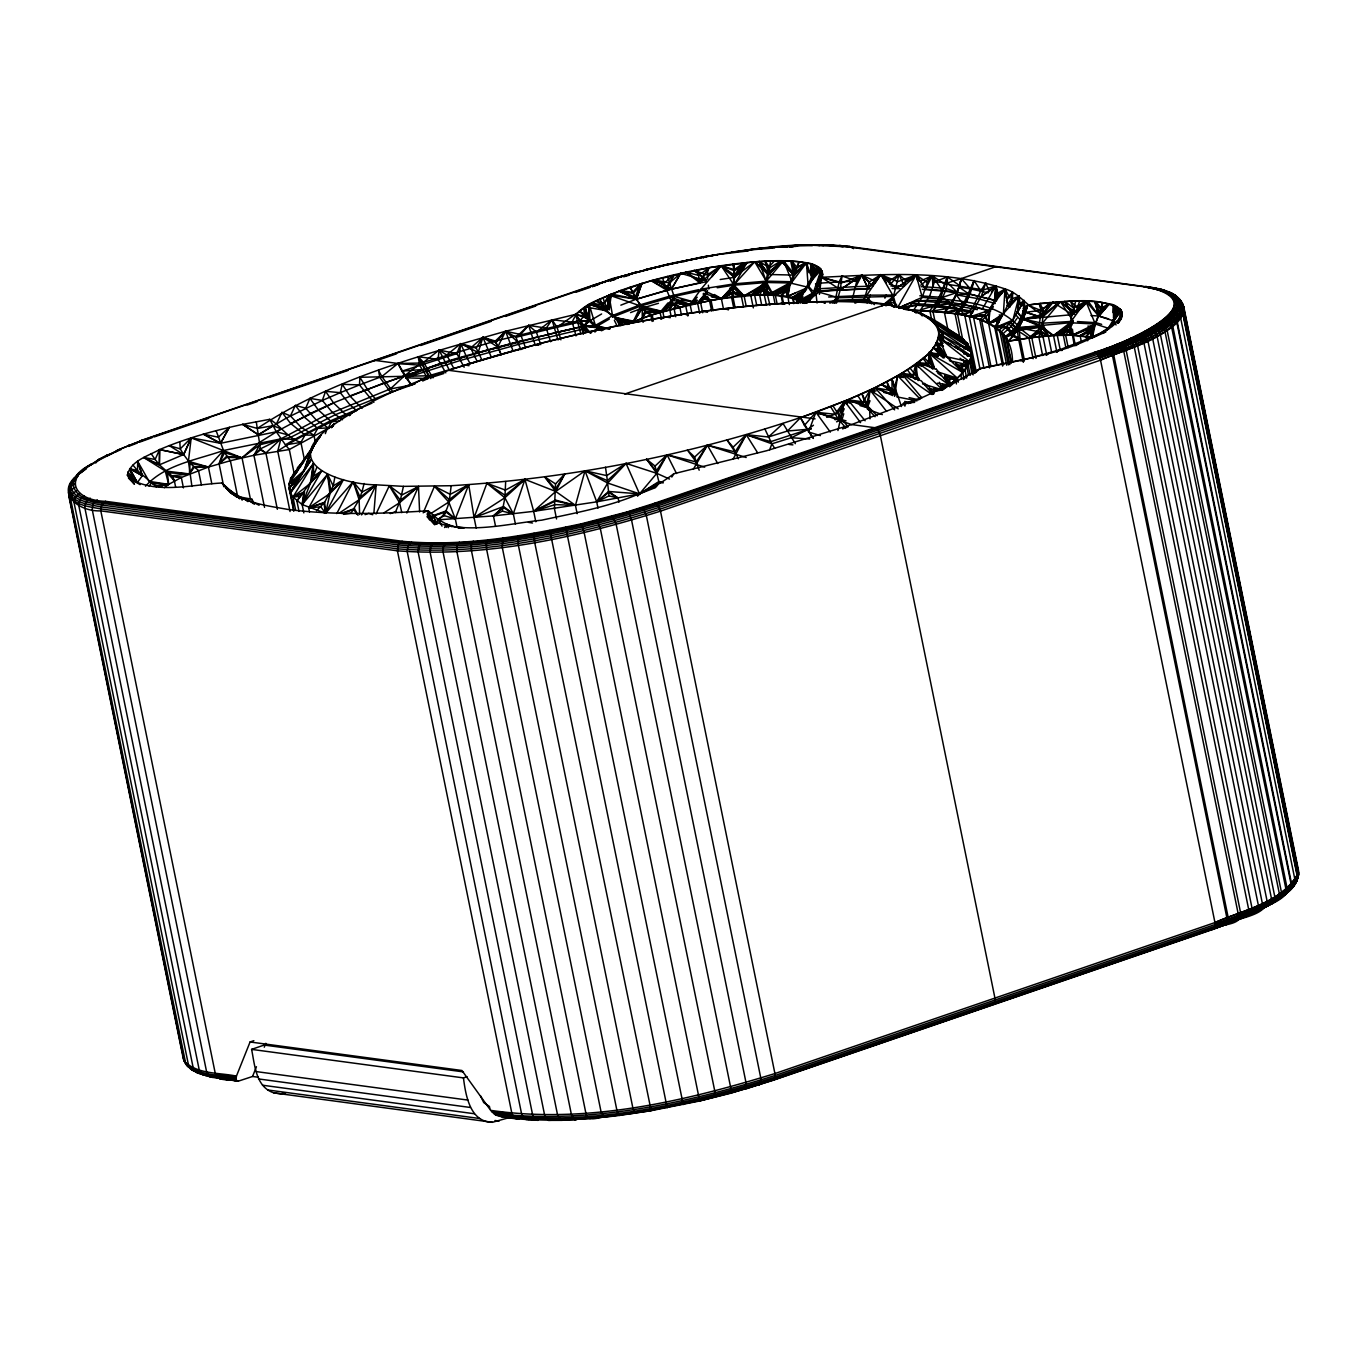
<?xml version="1.0" encoding="UTF-8"?>
<svg xmlns="http://www.w3.org/2000/svg" width="1367" height="1367" viewBox="0 0 1367 1367"><rect width="100%" height="100%" fill="white"/><g stroke="black" fill="none" stroke-linecap="round" stroke-linejoin="round"><path stroke-width="1.5" d="M1012.503 361.982C1012.417 307.267 940.154 314.222 903.331 309.113C938.24 313.214 985.897 308.72 1008.265 341.152L1031.76 337.564L1038.151 332.608L1040.355 316.939L1040.595 303.457C1063.133 301.321 1086.201 299.168 1108.586 303.713C1117.3 304.38 1126.767 312.599 1119.573 321.245M735.087 307.524L732.968 297.117L734.335 263.899C757.933 261.251 781.992 258.91 805.607 262.652C815.005 263.165 828.419 270.615 819.944 281.448M822.524 274.084L815.689 291.171L807.658 300.535L808.375 302.175L815.689 291.171L822.524 274.084L820.371 268.53L812.459 264.344L812.408 279.551L812.459 264.344L799.165 261.695L783.616 260.738L754.704 261.798L709.439 267.607L651.222 280.696L611.374 294.025L589.228 304.448L557.035 327.243L516.008 337.273L505.568 331.241C420.421 355.676 331.822 378.83 257.355 428.435L242.694 424.385C214.397 430.537 186.254 438.158 159.597 449.589C148.217 456.014 130.6 460.696 127.404 475.084L134.171 483.935M997.09 365.109L988.597 323.432L988.649 310.565L1005.018 288.898C1020.534 293.495 1028.36 308.617 1043.192 314.359L1041.808 327.003L1038.8 336.743L1042.611 355.505M502.868 537.949L502.27 547.364L617.166 1111.61L619.695 1115.404L651.17 1110.67L699.152 1101.084L699.169 1098.504L584.17 532.6L581.471 523.783C522.775 536.24 462.371 547.039 402.206 541.264L105.601 501.313C75.886 500.749 61.857 479.646 92.973 463.584C61.105 477.527 70.828 501.433 104.029 502.133L400.634 542.067C487.113 548.611 573.798 529.371 655.904 503.586L1095.941 352.601C1115.626 347.714 1225.601 302.996 1151.475 287.976C1219.569 306.157 1114.686 346.671 1094.796 352.208L654.759 503.193L627.026 511.959L581.471 523.783M810.99 274.511L811.075 263.916L813.843 271.144L810.973 278.748L798.96 300.552L800.584 302.534C813.023 298.126 819.106 286.352 822.473 274.477L819.311 282.371M942.683 388.006L942.7 384.281M733.669 307.712L731.55 297.288C734.455 286.609 735.566 274.835 732.712 264.104M333.531 425.479L289.308 449.521L253.92 455.279L230.357 460.713L208.416 467.053L181.315 477.459L172.618 476.468L159.375 464.848L159.597 449.589L183.639 454.527L190.081 463.242L198.454 470.453L201.427 485.046M250.503 499.536L242.027 457.86L191.209 437.85L183.639 454.527L159.375 464.848L159.597 449.589L183.708 454.613L191.209 437.85L220.583 443.284L276.288 431.767L310.001 413.62L333.48 402.838L383.461 383.187L440.277 363.742L517.666 341.818L583.931 326.098L595.363 325.414L609.443 328.917M720.187 279.517L734.472 277.347L747.048 262.481L734.489 270.803L721.178 265.711C686.49 271.11 652.093 279.073 619.063 291.051C602.676 298.98 579.42 303.337 572.243 322.134L575.985 335.889M505.67 481.543L504.884 497.759L502.304 511.155L493.436 515.906L437.286 519.887C449.692 513.052 449.418 497.861 451.213 485.712C575.319 478.245 698.52 453.246 815.894 412.253C853.504 397.848 892.275 383.204 923.836 357.505C935.78 349.217 946.699 328.986 930.807 318.801L936.651 325.056L934.584 322.185L967.699 343.886L971.066 351.678L975.354 372.849L979.814 368.748C1026.446 357.624 1086.543 352.139 1121.589 316.478L1120.137 319.827M446.274 527.423L446.36 524.057L438.602 519.733L428.144 510.762C381.598 513.838 334.642 515.325 288.249 509.498C265.215 505.26 237.499 502.697 221.915 482.995C191.688 484.533 155.701 494.854 128.464 477.869L140.135 484.67M612.245 516.111L616.227 524.62L730.952 1088.901L730.713 1092.865L699.152 1101.084L730.268 1093.344L773.244 1080.272L1213.264 929.287L1214.785 927.629L1214.955 922.571L1100.538 360.17L1098.231 354.771L1094.796 352.208C1119.009 346.364 1226.609 299.886 1143.974 286.745L847.369 246.812L808.563 245.103L831.085 244.983L843.559 246.504L837.8 246.145M1011.477 362.135L1006.385 337.136L1014.468 329.994L1023.097 319.092L1043.192 314.359L1043.38 308.874L1039.005 303.628L1027.659 305.063L1023.131 308.31M1012.212 302.124L1012.725 292.435L1007.257 297.613M1120.684 319.16L1122.153 312.992L1121.094 310.206L1116.412 314.547L1114.652 305.627L1113.832 320.886L1121.094 310.206C1097.479 294.554 1065.679 302.773 1039.005 303.628L1043.192 314.359L1060.467 301.697L1075.709 312.377L1088.183 301.236L1098.863 316.016L1108.671 318.921M1113.028 312.633L1113.456 305.166L1115.54 312.53L1113.524 317.947L1113.456 305.166M1114.652 305.627L1113.78 320.972L1111.234 325.585M373.875 402.394L359.453 384.947L359.914 377.292L428.691 375.771L513.155 351.131L505.568 331.241L575.712 314.342L584.239 316.29L595.602 327.106L601.104 330.541M601.839 330.746L588.306 318.836L575.712 314.342L579.745 320.476L583.299 334.266L583.999 326.183L588.306 318.836L589.228 304.448L607.819 307.848L609.238 309.66L611.374 294.025L636.321 299.168L671.453 289.138L705.902 281.807M1004.694 293.136L1005.018 288.898C946.067 269.402 882.45 274.442 821.413 277.296L815.689 291.171L808.375 302.175M373.857 513.548L376.181 484.824C346.056 484.721 279.842 466.557 326.73 429.699C389.817 383.29 467.958 363.827 542.203 342.878C633.587 320.237 727.073 304.004 821.362 301.611C849.232 301.372 877.409 301.953 904.715 308.105C928.33 313.983 949.364 328.507 967.699 343.886L958.489 339.05M659.663 267.317L659.936 266.018L674.204 262.737L717.778 254.621L703.031 256.876L703.544 258.004M934.003 393.764L934.362 389.851L942.051 390.296L934.174 388.501M707.764 267.898L707.645 279.193M372.883 361.076L374.797 360.375L397.951 363.485L421.207 363.024L495.35 341.066L579.745 320.476L584.239 316.29L585.161 306.892L603.052 310.087M914.01 309.54L922.229 297.305L927.304 282.559L916.129 274.989L897.777 281.636L880.844 274.664L873.769 280.56L861.842 275.143L856.767 281.072L842.004 276.014L840.312 289.582L836.433 303.184M293.751 509.549L290.368 492.872L313.299 463.772L311.556 481.03L296.895 500.988L299.031 511.412M947.16 376.438L950.031 377.839L949.313 384.964L943.503 389.236M1009.871 300.894L1003.395 313.607L998.081 320.254L988.597 323.432L990.289 308.122L994.51 300.227L995.996 285.737L983.727 289.907L944.136 283.806L932.277 275.775L920.487 280.987L916.129 274.989L905.672 280.508L904.817 284.233M819.431 294.366L821.413 277.296L839.133 281.91L856.767 281.072L852.034 300.518L834.998 301.321L839.133 281.91L842.004 276.014M191.927 486.447L188.424 461.26L191.209 437.85L180.256 448.872L169.2 445.608L183.708 454.613L180.256 448.872L179.778 441.678M445.813 372.849L438.038 359.35L439.132 350.106L456.886 353.626L464.131 367.279M770.578 260.875L768.613 274.494L763.794 289.377L754.635 295.135L721.383 298.69L690.096 304.533L650.88 315.196L627.163 324.321C614.774 317.007 603.701 308.224 589.228 304.448L589.946 320.527L583.931 326.098L555.737 332.574L552.063 319.724L572.243 322.134M458.987 358.051L460.73 343.63L476.194 348.021L482.004 360.119M706.773 289.479L674.102 296.417L640.713 306.037L612.775 317.024L607.033 310.787L608.947 295.016L636.373 299.253L666.788 290.214L699.887 282.781L721.178 265.711L734.335 263.899M904.407 405.025L904.851 401.351L908.354 403.641M606.965 310.719L608.947 295.016L640.713 306.037L662.79 311.505C706.449 301.987 755.097 285.737 798.96 300.552L814.031 292.453L815.826 289.326M1011.255 363.246L1005.753 336.162C1017.509 328.2 1024.772 314.906 1024.054 300.518L1019.116 304.345M295.511 509.583L292.965 497.092L303.782 492.786L302.158 504.577L303.85 512.898M1040.595 303.457L1027.659 305.063C1024.43 318.494 1018.159 331.361 1008.265 341.152C1035.896 336.948 1064.62 331.771 1092.336 337.82C1092.233 325.09 1101.204 315.059 1102.708 302.568L1095.309 324.03L1086.082 336.402L1086.936 340.571M894.599 396.379L897.641 375.703C999.602 318.374 886.705 297.22 831.085 301.526C706.842 303.85 583.555 328.148 465.156 365.023L469.052 365.69M761.744 305.337L759.625 294.913L765.042 284.985L769.177 266.668L774.645 260.772M316.512 510.728L324.68 502.219L333.206 485.968L327.533 474.298L302.158 504.577L292.965 497.092L313.299 463.772L310.309 483.405L302.158 504.577L325.568 513.274L353.199 481.731L361.913 492.069L359.111 499.741L351.063 513.223L343.442 514.334M837.937 430.554L844.584 401.18L862.56 402.94L875.068 416.747M1120.684 317.212L1121.675 311.215M905.672 280.508L898.973 274.63L893.437 296.4L889.353 304.363L885.799 305.781M1018.432 300.039L1019.081 296.314L1010.538 299.288M818.97 282.029L821.208 269.487L810.973 278.748L818.918 267.351L813.843 271.144L815.518 265.488M1010.486 304.875L1012.725 292.435L1006.385 300.518M873.086 284.285L873.769 280.56M334.864 477.134L333.206 485.968L343.425 479.612L325.568 513.274L320.801 506.781L308.703 507.823L309.54 511.993M621.216 325.483L621.934 321.655L634.322 321.245L642.217 308.088L658.467 303.303M900.75 377.326L901.485 373.413L915.531 374.968L919.342 379.001L901.485 373.413L921.905 397.951M451.213 485.712L403.419 486.362L400.36 500.254L395.302 512.591M75.663 478.74L76.039 476.861L77.885 476.468M863.448 302.107L869.395 281.892L880.844 274.664L890.088 280.372L898.973 274.63L904.39 286.096M1249.455 914.762C1262.903 906.048 1287.082 901.827 1291.183 884.569L1176.765 322.185L1173.569 317.229L1167.982 315.726M792.638 280.081L799.165 261.695C793.424 274.972 785.136 289.787 789.374 304.602M1176.799 299.031L1175.073 295.597L1169.007 292.162L1143.974 286.745C1158.584 287.685 1182.096 291.752 1184.095 309.916L1298.513 872.317C1298.547 884.688 1286.979 893.471 1277.803 899.913C1283.545 894.121 1295.472 889.883 1295.062 880.263L1180.627 317.879L1177.397 312.975L1171.69 311.591M258.414 1077.264L252.553 1076.478L238.388 1081.126L211.219 1077.179L198.061 1073.18L191.705 1069.831L186.954 1065.662L183.332 1058.912L68.914 496.511L70.059 490.821L74.963 487.541M820.251 280.713L822.182 271.162L815.689 291.171L817.073 302.996M1297.83 872.659L1298.086 868.746L1296.224 865.465M69.495 489.096L70.64 483.474L76.005 477.015M1003.532 364.801L995.894 327.294L997.141 321.228M1297.061 880.433L1297.317 876.572L1182.899 314.171L1179.636 309.318L1173.86 308.036M1174.031 307.66L1179.806 308.925L1183.087 313.778L1297.505 876.162C1297.744 885.44 1288.398 891.318 1282.143 896.786L1274.027 901.69L1278.418 899.093L1279.341 893.693L1164.923 331.31L1161.865 326.252L1156.602 324.492M70.64 483.474L68.487 492.94L182.477 1053.239M889.319 284.097L890.088 280.372M534.001 533.25L534.702 542.477L651.17 1110.67L634.801 1112.943L632.767 1107.492L518.349 545.108L518.298 535.779M789.613 287.36L787.682 296.263L773.244 294.862L754.635 295.135L756.754 305.559M812.75 291.017L807.641 285.293L821.208 269.487L816.834 288.881L807.316 302.996M1105.92 331.891L1092.336 337.82L1095.309 324.03L1085.825 301.15L1073.676 308.088L1070.156 322.732L1074.359 345.595M325.568 513.274L329.96 493.538L327.533 474.298L308.703 507.823L323.945 503.176L325.568 513.274L324.68 502.219L308.703 507.823L329.96 493.538L343.425 479.612L331.122 491.112L327.533 474.298M904.886 406.17L905.808 402.035L914.181 401.676M948.237 331.104L944.409 312.36L953.705 300.21L959.583 285.549L947.365 276.971L940.906 297.271L932.875 311.01L934.994 321.416M941.675 386.024L949.313 384.964C959.326 376.574 972.04 366.151 971.066 351.678L966.947 348.414M931.2 367.808L928.569 365.177L915.685 364.015L912.78 376.779L915.292 379.496M931.969 321.142L929.85 310.719L937.284 300.996L942.102 290.368L932.277 275.775L925.459 289.138L916.129 274.989L893.437 296.4L838.381 297.733L815.689 291.171L868.079 288.574L880.844 274.664L896.205 288.215L916.129 274.989L925.459 289.138L942.102 290.368L947.365 276.971L934.498 281.773L929.611 296.349L920.504 309.95L921.341 314.12M1118.291 322.373L1121.094 310.206L1113.78 320.972L1098.829 316.102L1085.825 301.15L1072.429 314.632L1023.046 319.195L1017.185 324.85L1018.825 327.636L1031.76 337.564L1035.998 358.393M290.043 511.514L277.74 451.076C302.073 434.586 329.601 422.454 356.65 410.664L349.781 404.683L340.28 392.671L342.246 384.298L359.453 384.947L379.77 377.292L390.706 392.414L415.26 383.785M959.583 285.549L961.326 278.56L995.672 266.77L1000.559 267.419M277.74 451.076L280.901 438.875L324.047 416.012L390.33 388.929L411.382 385.084L428.691 375.771L430.793 378.608M310.138 452.767L316.238 440.55L310.48 452.836M364.135 483.474L361.913 492.069L376.181 484.824L403.419 486.362M607.819 307.848L611.374 294.025L604.522 303.235L595.722 300.996L607.819 307.848L604.522 303.235L603.12 297.51M873.855 391.816L874.931 387.681L897.641 375.703L901.417 375.976M1298.513 872.317C1283.493 902.716 1243.543 909.704 1214.955 922.571L774.918 1073.556C683.671 1101.563 586.443 1124.306 490.65 1110.346L461.943 1070.498L250.076 1041.979L236.423 1076.119L235.995 1079.657L237.431 1081.024C230.801 1078.187 217.49 1082.852 215.234 1073.266L100.816 510.882L101.602 505.004L105.601 501.313M1296.36 881.783L1298.257 876.213M687.789 315.965L685.653 305.542L676.648 302.517L662.79 311.505L652.162 314.786L645.959 312.36L636.321 299.168L640.405 283.875L632.631 292.333L620.396 290.573L636.321 299.168L644.78 311.146L650.88 315.196L652.144 321.45M1022.601 305.849L1024.054 300.518L1012.913 320.049L1001.618 331.532L1008.402 364.869M1120.632 318.545L1122.153 312.992L1119.522 320.715M293.768 511.309L289.103 488.395L289.172 483.628L290.607 478.621L311.044 450.58L305.114 468.368L290.368 492.872L292.965 497.092L300.415 496.272L303.782 492.786M989.4 291.581L985.675 282.969L981.318 296.4L969.425 317.007L980.019 369.107M1008.265 341.152C1018.5 331.498 1023.695 318.238 1027.659 305.063L1040.595 310.377L1053.017 302.244L1072.411 314.735L1085.825 301.15L1070.156 322.732L1053.513 335.53L1031.76 337.564L1038.407 331.6L1042.936 336.333L1046.746 355.095M798.96 300.552L800.789 294.247L802.241 292.726L798.96 300.552L804.326 290.658M947.365 276.971C948.185 289.599 941.248 301.885 932.875 311.01L948.237 308.327L957.293 292.384L961.326 278.56L970.399 288.898L988.273 292.846M822.182 271.162L817.569 286.848L813.109 294.332L799.798 301.372L793.082 297.596L787.682 296.263L785.359 290.898L806.445 262.806L812.408 279.551M836.536 421.822L841.987 419.772L843.764 413.774M846.754 403.778L847.95 399.796L874.931 387.681L889.268 390.279L892.805 394.465L897.641 375.703L903.314 377.241M1075.778 301.082L1073.676 308.088L1064.79 301.458L1072.411 314.735L1064.79 301.458M1117.283 306.909L1115.54 312.53L1120.017 308.925L1107.133 330.113M819.141 282.371L822.404 271.862L819.79 281.756M817.107 266.257L813.724 276.271M1024.379 360.017L1020.141 339.17L1013.716 335.086L1006.471 327.55L995.894 327.294L998.081 320.254L988.597 323.432L984.291 315.862L969.425 317.007L975.679 306.909L988.649 310.565L979.763 320.015L989.52 367.945M501.005 354.361L495.35 341.066L482.91 337.341L478.16 352.498L460.73 343.63L446.701 355.01L439.132 350.106L423.497 362.289L432.997 377.89M805.846 303.32L811.468 298.143L821.208 269.487M1168.016 293.512L1171.861 293.563C1216.681 324.423 1117.352 351.729 1100.538 360.17L660.5 511.155C575.883 537.727 486.549 557.565 397.421 550.816L100.816 510.882C75.903 511.754 52.903 489.745 81.593 472.333M490.65 1110.346L495.059 1114.515C589.587 1126.698 685.175 1105.049 775.106 1077.179L1215.143 926.194C1243.457 913.481 1282.656 906.458 1298.172 876.948L1298.377 869.788L1183.668 306.345L1178.969 299.253M1163.539 291.376C1171.536 290.881 1179.448 297.357 1182.728 304.345L1298.428 873.069C1282.468 902.681 1243.577 909.875 1214.955 922.571M1297.283 868.711L1297.146 866.729L1298.565 875.034L1296.189 882.176L1293.37 884.261M1011.084 297.579L1012.725 292.435M1116.412 314.547L1118.582 307.729M1006.385 337.136L1017.185 330.301L1023.097 319.092L1027.659 305.063L1021.867 317.11L1023.046 319.195L1041.808 327.003L1048.301 335.889L1051.701 352.549M290.453 489.882L289.172 483.628L311.044 450.58L305.114 468.368L311.215 459.654L307.472 463.447L310.446 455.245M223.761 486.703L219.096 463.789L223.522 450.478L216.106 430.673M1120.974 317.383L1122.187 313.726M1119.539 320.681L1122.153 312.992M316.734 467.599L311.556 481.03L321.484 471.119L302.158 504.577L304.585 491.847L292.965 497.092L310.309 483.405L321.484 471.119L313.846 475.972L313.299 463.772M434.809 524.825L427.393 516.914L428.144 510.762L424.266 512.147M325.346 433.629L326.73 429.699M620.84 305.166L636.321 299.168L641.926 283.413L633.194 293.427L619.063 291.051L636.373 299.253L641.926 283.413M304.294 459.073L300.911 442.412C287.907 438.482 280.901 425.82 269.76 419.31L242.694 424.385L258.363 434.723L286.181 418.199L322.339 400.446L325.568 391.321L340.28 392.671L359.453 384.947M311.044 450.58L303.833 470.675L289.103 488.395L290.368 492.872L311.215 459.654L303.833 470.675L289.172 483.628L293.7 483.064L297.135 479.732L289.172 483.628L297.955 478.843L290.368 492.872M643.105 322.356L642.268 318.186L644.78 311.146L660.073 312.308L672.256 303.081L690.096 304.533L697.067 300.706M960.181 338.999L955.089 314L963.257 304.38L974.107 280.56L980.771 290.949L973.321 306.379L964.88 315.931L976.328 372.2M310.514 452.46L312.975 445.676M972.774 312.633L960.54 309.984L944.409 312.36C953.602 303.286 958.677 291.017 961.326 278.56L947.656 282.884L934.498 281.773L932.277 275.775L920.743 285.207M870.078 288.727L820.046 291.137L816.834 288.881L819.311 283.191L839.133 281.91M476.194 528.038L474.076 517.615L486.891 483.32L505.465 490.104L524.945 479.39L555.737 491.454L575.456 505.346L577.147 513.684M1118.548 322.971L1121.743 316.067M848.446 402.291L844.584 401.18L838.022 418.678L845.643 427.751M877.221 415.807L867.908 406.358L870.01 400.753M873.53 391.423L874.931 387.681L892.805 394.465L886.858 381.666L889.268 390.279M769.655 449.743L771.911 443.814L764.956 429.17M867.071 302.927L870.318 295.169L895.761 295.067M476.963 361.042L470.692 347.936L460.73 343.63L456.886 353.626L401.932 371.158L397.951 363.485L381.871 376.523L392.739 391.663M428.144 510.762L431.733 519.289L427.393 516.914L436.722 524.057L431.733 519.289L433.185 515.547L436.722 524.057L438.602 519.733L442.002 526.124M640.405 283.875L635.228 297.237L636.321 299.168L619.063 291.051M671.026 315.794L669.745 309.54L672.256 303.081L679.792 306.943L681.501 315.281M701.715 299.339L700.553 302.329L702.672 312.753M423.206 512.864L434.433 486.327L450.221 494.341L468.71 484.704L455.331 518.947L457.039 527.286M1009.615 297.562L1005.018 288.898L998.525 295.955L995.996 285.737L981.284 296.502L995.996 285.737L997.107 293.666L994.51 300.227L969.921 294.144L942.068 290.47M252.553 1076.478L256.449 1066.721M264.258 1047.207L265.813 1043.311M641.226 507.653L644.267 510.352L646.403 515.803L760.821 1078.187L760.291 1084.219L745.203 1089.157L746.023 1082.698L631.605 520.297L629.64 514.795L627.026 511.959M844.208 408.767L840.466 417.738L835.049 419.772M846.446 403.385L847.95 399.796L864.61 402.035L867.908 406.358L847.95 399.796L800.481 417.687L787.529 430.998L768.442 436.979L746.245 434.689L733.122 447.163L738.334 458.816M884.893 298.211L886.243 294.982M617.833 278.475L618.875 276.971L660.278 266.121L645.925 269.487L703.236 257.201M339.802 420.985L331.446 421.754L328.302 427.922L316.05 419.806L305.695 408.203L309.916 398.378L322.339 400.446L340.28 392.671M406.853 513.018L418.49 486.549L401.761 495.008L389.287 485.781L376.01 514.06M1130.372 338.35L1134.866 340.503L1137.6 345.731L1252.018 908.132L1252.001 911.823L1250.463 914.54L1223.755 925.288C1235.221 917.684 1265.722 916.779 1267.038 900.853L1152.62 338.452L1149.698 333.309L1144.794 331.361M801.438 297.647L799.798 301.372L811.383 296.588L802.737 302.568M626.872 324.492L642.268 318.186L645.19 311.573L662.79 311.505L674.973 298.638M675.708 316.751L674.016 308.412L676.648 302.517L685.653 305.542L676.75 299.783M437.286 519.887L444.104 515.615L445.779 511.907L455.331 518.947L448.786 502.048L434.433 486.327L449.316 499.587L468.71 484.704L474.076 517.615L503.5 506.525L513.326 513.804L515.444 524.227M95.673 463.054L98.92 459.38L119.185 449.726L96.391 461.465M1268.08 905.877L1271.327 902.203L1271.447 898.444L1157.029 336.06L1154.056 330.934L1149.032 329.054M159.597 449.589L155.12 459.449L159.307 464.763L143.757 457.518L155.12 459.449L151.071 453.571M310.138 453.947L316.238 440.55M683.927 261.883L683.808 261.029L700.007 257.799L667.711 264.566L699.819 257.474C746.741 249.512 795.064 241.293 842.533 246.419L837.134 246.111M667.181 1107.783L549.842 530.396M1120.359 319.212L1121.589 316.478M662.465 277.672L666.788 290.214L651.222 280.696L664.242 283.054L673.999 274.835L666.788 290.214L670.65 299.732L690.096 304.533L696.948 299.869M1118.103 323.227L1119.881 319.4L1111.867 326.679L1098.487 334.488L1059.818 349.73L1026.942 359.06L979.814 368.748L954.2 382.657L924.007 396.738L851.624 424.573L766.665 450.717L673.846 473.734C636.236 502.526 587.024 510.267 541.81 520.161C505.226 523.971 464.028 535.676 429.204 519.528M315.623 443.523L313.932 435.202L301.167 427.341L290.436 415.91L295.375 405.401L305.695 408.203M640.713 306.037L633.263 321.689L618.875 321.928L633.263 321.689L642.217 308.088L662.79 311.505L674.102 296.417L667.369 276.424M276.612 423.565L281.961 412.39L290.436 415.91M361.589 514.915L376.181 484.824L360.119 497.28L353.199 481.731L336.778 513.582M390.706 392.414L335.137 414.799L290.898 437.184L259.815 444.771L242.027 457.86L226.922 457.347L219.096 463.789L224.53 452.665L223.522 450.478C197.104 459.876 164.98 464.404 145.5 486.225M91.247 463.977L83.302 469.411L81.251 472.401L86.172 468.932M1282.143 896.786L1285.749 892.873L1285.937 889.063L1171.519 326.662L1168.375 321.655L1162.941 320.032M525.594 347.919L520.571 334.471L505.568 331.241L497.742 347.081L473.358 353.95M1277.427 899.332L1286.074 893.625L1287.099 888.157L1172.681 325.756L1169.52 320.767L1164.052 319.16M1079.657 301.065L1075.709 312.377L1070.395 301.218L1076.752 306.84L1088.183 301.236L1080.972 308.652M444.583 527.559L446.36 524.057L454.938 526.808L464.199 527.816L458.201 528.277M1096.471 335.974L1091.088 337.461L1072.241 335.188L1053.513 335.53L1039.655 324.833L1023.046 319.195L1021.867 317.11L1025.609 312.291L1040.595 310.377M1005.753 336.162L1013.716 335.086L1007.445 326.593L995.894 327.294L1001.686 316.016L988.597 323.432L985.197 314.871L969.425 317.007L972.381 311.266C948.254 306.943 922.913 300.586 898.888 308.429M556.54 518.947L554.421 508.524L555.549 483.901L564.708 474.007L555.737 491.454L533.677 511.343L493.436 515.906L495.555 526.329M816.834 288.881L855.879 286.643L861.842 275.143L869.395 281.892M604.761 282.508C609.614 277.091 629.418 275.878 631.708 273.639L618.26 277.484M810.939 428.555L770.749 441.644L746.245 434.689L733.037 459.261M293.187 475.801L290.607 478.621L320.835 435.219L318.853 438.739M809.093 285.754L811.588 281.106M1023.336 362.323L1018.671 339.392L1012.793 336.197L1011.836 334.163L1021.679 321.723L1021.098 320.732L1024.703 313.368L1022.653 310.719M229.263 427.393L220.583 443.284L203.375 434.176L218.327 437.184L229.263 427.393L220.583 443.284L203.375 434.176M1038.407 331.6L1015.391 327.191L1011.153 322.424L995.894 327.294L1003.395 313.607L1019.081 296.314L1020.295 305.9M328.302 427.922L317.674 428.418L313.932 435.202L304.995 435.031L300.911 442.412L285.464 444.856L276.288 431.767L269.76 419.31M502.304 511.155L513.326 513.804L504.884 497.759L486.891 483.32L505.124 495.315L524.945 479.39L533.677 511.343L596.713 501.843L639.517 493.88L656.792 473.358L667.079 454.801L696.196 461.926L699.169 470.197M256.244 421.685L259.815 444.771L253.92 455.279L264.532 507.379M897.948 307.079L916.129 274.989L922.229 297.305C954.439 300.843 992.818 300.33 1017.185 324.85M1098.026 334.283L1091.088 337.461L1093.908 326.491L1072.241 335.188L1067.149 329.618L1063.321 335.137L1065.867 347.645M1043.192 314.359L1049.976 302.5L1043.38 308.874M801.745 298.023L799.798 301.372L802.959 296.092M982.446 308.669L995.996 285.737L996.543 300.825L968.639 293.82L956.302 294.845L963.257 304.38L990.597 311.232M673.999 274.835L666.054 288.181L651.222 280.696M69.358 487.13L71.802 483.047M564.708 474.007L555.703 489.044L544.664 476.878L555.549 483.901M1297.642 878.127C1278.589 904.424 1243.816 912.626 1215.195 924.468L775.174 1075.453C684.696 1103.801 588.63 1124.597 493.47 1113.353L519.631 1118.445L512.095 1117.437M1295.045 883.219L1292.635 887.234C1297.112 882.313 1299.658 875.358 1298.086 868.746M1214.135 928.689L772.184 1080.374L774.747 1078.614L774.918 1073.556L660.5 511.155L658.193 505.756L654.759 503.193M991.519 309.694L993.382 306.618M674.016 308.412L677.075 303.389M671.812 477.049L673.846 473.734M980.771 290.949L985.675 282.969M1285.834 892.497L1287.68 892.002L1294.857 883.612M1297.454 878.52C1278.128 904.407 1243.782 912.729 1215.195 924.468M331.72 427.581L333.89 424.043L331.412 427.427M476.194 348.021L482.91 337.341L495.931 342.57L501.262 354.788M669.745 309.54L672.974 304.431L672.256 303.081M709.439 267.607L699.887 282.781L685.756 272.187L698.571 275.348L709.439 267.607L699.511 280.662L685.756 272.187M653.426 321.04L652.162 314.786L642.268 318.186L645.959 312.36L662.79 311.505L664.072 317.759M746.177 457.518L707.371 445.181L696.196 461.926L694.641 457.056L707.371 445.181L735.07 451.93L746.245 434.689L771.911 443.814L791.288 437.73L807.145 429.904L813.468 425.222M962.71 339.46L957.618 314.461L966.059 302.141L974.107 280.56C970.792 292.811 966.64 307.028 955.089 314M306.242 457.21L310.736 450.444M312.975 447.06L320.835 435.219M691.805 312.872L690.096 304.533L700.946 289.172L721.178 265.711L734.233 277.279L743.921 262.789L734.233 269.624L721.178 265.711L707.098 274.972L694.214 270.444L706.414 280.167M1017.065 318.289L1011.495 326.132L1003.463 333.343L1009.82 364.596M1107.56 347.645L1111.371 350.072L1113.832 355.42L1228.249 917.821L1227.173 924.041L1212.221 929.406L1213.264 929.287L1225.909 924.502L1226.968 918.299L1112.533 355.898L1110.089 350.55L1106.313 348.107M1087.876 326.132L1093.908 326.491L1086.85 336.538L1087.705 340.708M139.827 441.216L139.075 442.327L152.215 437.628M550.628 341.75L546.236 328.148L552.063 319.724L557.035 327.243L560.914 339.836M875.068 282.866L880.844 274.664L896.188 288.317L916.129 274.989L917.616 280.782M1001.396 294.008L1005.018 288.898L1007.872 305.695L1019.081 296.314L1017.526 312.24L1021.815 317.195M693.274 469.342L707.371 445.181L717.778 463.567M1113.524 317.947L1120.017 308.925M820.371 268.53L816.97 273.212L820.371 268.53L814.988 273.092L812.459 264.344M894.445 307.302L896.581 304.345M132.992 465.105L137.537 470.658L137.691 461.38L142.339 475.699L137.349 482.551L129.677 468.659L137.537 470.658L156.385 486.908M149.123 486.139L151.464 482.944L168.688 484.396L181.315 477.459L183.434 487.882M850.308 403.197L844.584 401.18L835.032 414.252L815.894 412.253L804.462 425.359L813.382 438.465M927.304 282.559L932.277 275.775L932.995 287.343L946.049 288.454L957.293 292.384L942.444 297.425L919.837 295.785M1235.853 920.931L1237.784 919.12L1238.229 913.959L1123.811 351.558L1121.23 346.261L1117.147 343.937M296.895 500.988L300.415 496.272M1213.264 929.287C1220.475 923.221 1242.125 926.262 1240.638 912.985L1126.22 350.601L1123.606 345.304L1119.453 343.014M818.918 267.351L811.878 276.578L811.075 263.916M907.329 309.215L911.857 303.32L937.899 305.149L948.237 308.327L944.409 312.36L959.258 309.762L971.51 312.257L957.618 314.461M991.314 291.803L995.996 285.737L994.561 300.142L1005.018 288.898L1007.821 305.798L1019.081 296.314L1017.492 312.342L1024.054 300.518L1025.609 312.291L1040.355 316.939L1053.017 302.244L1040.372 316.854L1025.609 312.291M870.027 418.832L869.566 408.323L847.95 399.796L837.441 413.312L826.727 417.345M349.354 415.671L351.934 412.373L349.234 415.38M743.921 262.789L734.267 275.092L721.178 265.711L711.899 276.612L721.178 265.711L734.472 277.245L747.048 262.481L734.062 285.19L717.231 287.754M1244.636 916.932L1248.139 914.813L1248.72 909.585L1134.302 347.201L1131.603 341.955L1127.211 339.751M1094.847 301.646L1098.829 316.102L1109.338 303.901L1100.965 309.506L1094.847 301.646L1098.863 316.016L1108.586 303.713L1101.306 308.293L1095.89 301.731L1098.863 316.016L1090.986 315.538M128.806 445.266L127.695 445.95L142.014 440.43L117.767 449.982L115.597 451.896L121.219 449.487M699.682 313.368L697.563 302.944L707.559 290.59M487.814 539.743L486.327 543.4L486.601 549.244L601.019 1111.644L604.487 1117.232L619.695 1115.404M797.986 303.474L797.132 299.305L805.436 291.103M668.019 302.876L660.073 312.308L645.959 312.36M1257.691 910.866L1261.587 908.559L1262.322 903.262L1147.904 340.879L1145.033 335.701L1140.266 333.668M297.374 471.256L290.607 478.621L297.305 470.726M723.502 309.113L721.383 298.69L754.704 261.798L768.322 272.204L783.616 260.738L794.654 275.057L805.607 262.652L808.956 272.716M783.633 303.782L781.941 295.443L787.529 289.411L791.971 281.756L783.616 260.738L766.289 281.141L750.773 295.392L753.32 307.883M495.931 342.57L505.568 331.241L517.666 341.818L520.861 349.627M290.607 478.621L296.793 471.444M293.7 483.064L289.103 488.395L297.955 478.843M1098.863 316.016L1109.338 303.901M990.99 366.51L981.66 320.664L988.17 314.273M890.19 284.541L898.973 274.63M1108.586 303.713L1099.649 313.812L1095.89 301.731M1286.928 891.267L1290.995 888.242M520.571 334.471L528.636 325.363L546.236 328.148M1272.745 903.177L1253.864 912.729L1272.745 903.177L1286.074 893.625M1103.254 333.394L1105.818 330.541M79.764 472.828L72.195 481.15L74.365 478.023M655.237 487.814L657.681 485.097M1289.115 888.789L1285.407 892.924L1287.236 892.429L1294.805 884.107M82.071 470.744L98.92 459.38M1296.036 879.442L1297.368 877.973M793.578 274.955L790.69 260.994L795.491 268.428L806.445 262.806L793.543 275.057L781.121 260.721L769.758 267.864L759.181 261.456L768.613 274.494L781.121 260.721L793.578 274.955L806.445 262.806L808.256 287.309L813.109 294.332M781.121 260.721L768.63 274.391L759.181 261.456L766.562 282.491L773.244 294.862L774.935 303.201M809.298 298.296L811.417 295.973L811.468 298.143L805.214 303.303M872.744 286.147L861.842 275.143L840.295 289.684L821.413 277.296L841.32 283.003L861.842 275.143L868.096 288.471L880.844 274.664L886.619 282.73M994.51 300.227L1005.018 288.898L1005.548 294.896M1288.859 891.455L1290.568 889.644M669.488 479.048L656.792 473.358L626.052 463.396L607.683 483.029L596.713 501.843L597.977 508.097M636.287 272.392L668.087 264.292L621.216 276.63L636.732 271.913L593.756 284.985L140.835 440.584M730.713 1092.865L729.688 1093.31L745.784 1088.628M301.526 463.686L297.476 467.924L298.023 470.009L293.375 473.375M697.255 297.186L690.096 304.533L669.181 296.314L639.91 304.909L613.886 314.974L595.363 325.414L589.228 304.448L609.238 309.66M804.599 302.978L811.417 295.973M804.206 303.389L806.667 300.86L803.881 302.808M594.918 332.061L598.917 328.012L603.052 328.61M681.142 299.817L697.563 302.944L707.61 292.828M473.255 541.161L471.342 544.852L471.444 550.713L585.862 1113.114C586.785 1123.161 599.259 1116.873 605.239 1116.942L588.818 1118.445M804.36 303.32L808.222 299.458M637.74 495.931L640.627 493.043L637.381 495.725M372.029 403.128L330.199 420.933L294.452 439.422L280.901 438.875L260.328 448.889L253.92 455.279L260.448 449.846L259.815 444.771M219.096 463.789L226.444 456.475L242.027 457.86L259.491 442.43L281.209 428.845L272.939 425.735L257.355 428.435M495.35 341.066L505.568 331.241M910.268 280.543L916.129 274.989M540.768 344.638L536.394 332.164L528.636 325.363L516.008 337.273L517.666 341.818M976.704 315.367L973.731 318.152L983.915 368.167M663.251 482.893L659.048 482.483L655.066 466.079L667.079 454.801L704.706 467.172M303.491 462.302L297.476 467.924L300.637 466.625M503.5 506.525L493.436 515.906L503.278 507.499L513.326 513.804L524.945 479.39L504.884 497.759L474.076 517.615M390.33 388.929L404.615 375.703L421.207 363.024L418.182 356.736L438.038 359.35M654.366 488.036L639.517 493.88L626.052 463.396L607.392 480.671L608.981 495.879L596.713 501.843L585.008 470.795L555.737 491.454L544.664 476.878M768.442 436.979L783.052 423.497L795.321 443.66M795.474 293.051L787.682 296.263L786.145 289.872L773.244 294.862L765.708 284.968L754.635 295.135L763.794 289.377L773.244 294.862L785.359 290.898L781.035 295.357L782.744 303.696M711.421 296.878L721.383 298.69L733.618 287.651L741.375 296.178L743.494 306.601M963.239 379.582L967.597 375.669M949.569 386.793L954.2 382.657M711.37 296.075L721.383 298.69L733.823 287.617L744.109 295.921L746.228 306.345M1076.205 345.526L1079.093 342.946M802.668 302.961L807.658 300.535L802.89 302.996M1060.245 349.918L1057.289 335.342L1073.283 321.313L1060.467 301.697L1043.055 316.563L1023.097 319.092L1016.706 311.659M376.181 484.824L359.111 499.741L339.136 513.206M468.71 484.704L448.786 502.048L430.793 513.548M783.616 260.738L767.912 274.425L754.704 261.798L734.233 277.279M659.048 482.483L639.517 493.88L608.605 491.471L596.713 501.843L608.691 492.41L618.089 498.015L618.943 502.185M470.692 347.936L482.91 337.341L497.742 347.081L522.741 340.622M944.272 388.672C955.294 380.368 967.751 370.935 971.031 356.77C971.852 334.009 940.838 329.567 928.073 316.956L937.181 325.346M804.907 302.91L807.658 300.535M419.618 511.959L418.49 486.549L399.574 502.731L383.837 512.915M76.877 475.169L86.634 468.027M699.733 257.662L716.171 254.894M459.312 542.186L456.988 545.911L456.92 551.79L571.338 1114.19L574.584 1119.488L590.698 1118.36L574.584 1119.488M997.722 323.791L994.561 326.491L1002.626 366.083M1013.579 300.962L1019.081 296.314L1012.913 320.049L995.894 327.294M1033.127 358.769L1028.89 337.922L1041.808 327.003L1015.032 330.951L1008.812 323.706M881.988 305.918L893.437 296.4L880.844 274.664L865.755 296.639L874.402 304.636M811.468 298.143L820.046 291.137M536.394 332.164L552.063 319.724M1056.503 352.31L1059.818 349.73M164.313 487.711L168.688 484.396L167.372 472.811L189.381 473.939L194.199 467.394L208.416 467.053L223.522 450.478L280.901 438.875L265.899 453.007L277.347 509.276M598.216 284.678L592.253 286.643L608.349 280.423L141.69 440.55M760.291 1084.219L758.651 1084.834L774.115 1079.674M418.49 486.549L400.36 500.254L389.287 485.781L399.574 502.731L401.778 512.642M446.086 542.819L443.369 546.561L443.13 552.439L557.548 1114.84L561.085 1120.137L575.678 1119.71L576.737 1119.385L548.406 1120.359L544.613 1115.062L430.195 552.661L430.588 546.783L433.664 543.041M800.584 302.534L814.031 292.453M776.986 303.269L775.294 294.947L789.989 285.583L767.827 294.759L762.615 290.419L750.773 295.392L765.042 284.985L769.946 305.183M883.834 304.995L892.326 298.895L896.171 307.199M1275.753 901.28L1284.929 894.514M1057.289 335.342L1069.951 329.02L1069.028 330.609L1057.289 335.342L1071.813 325.175L1073.283 321.313L1042.406 323.193L1023.097 319.092M1046.182 355.164L1049.292 352.994M790.297 283.003L773.244 294.862L788.998 285.481L787.682 296.263L808.256 287.309L790.297 283.003L766.562 282.491L734.062 285.19L744.109 295.921L765.708 284.968M606.042 280.918L606.965 280.867L592.885 285.583L619.661 276.954M793.919 301.765L793.082 297.596L806.564 288.437M988.597 323.432L1003.395 313.607L1005.018 288.898L997.107 293.666M1081.4 341.904L1080.118 335.65L1093.908 326.491L1073.283 335.223L1069.028 330.609L1065.645 335.12L1068.191 347.611M798.841 293.204L792.467 297.408L793.749 303.662M1011.648 331.31L1018.825 327.636L1039.296 327.277L1053.513 335.53L1062.244 329.789M1227.173 924.041L1224.986 924.827L1239.305 919.308M829.889 303.218L838.381 297.733M626.052 463.396L606.709 475.613L585.008 470.795L575.456 505.346L555.07 504.628L533.677 511.343L535.813 521.767M1271.242 903.382L1276.06 900.34M1271.293 904.031L1280.503 897.709L1281.46 892.292L1167.042 329.908L1163.949 324.85L1158.635 323.142M674.102 296.417L697.563 302.944L707.679 296.605M703.527 293.375L721.383 298.69L733.071 291.41L741.375 296.178L721.178 265.711L734.472 277.347M272.939 425.735L258.38 434.826L242.694 424.385M422.147 542.853L418.729 546.595L418.199 552.473L532.617 1114.857L535.283 1119.453L538.12 1120.359C523.869 1118.889 508.541 1119.488 495.059 1114.515L537.487 1119.915M294.452 439.422L285.464 444.856L289.308 449.521L294.383 474.537M88.582 466.164L100.543 459.022M1250.463 914.54L1236.879 920.196M1266.457 906.236L1278.418 899.093M750.773 295.392L763.418 288.83L767.827 294.759L791.971 281.756L766.289 281.141L733.959 283.875L700.946 289.172L721.383 298.69L732.968 292.931L744.109 295.921L766.562 282.491M106.438 455.484L109.309 454.391M1010.333 321.843L1017.185 330.301L1028.89 337.922L1040.971 330.797M601.617 313.966L588.972 321.382L583.999 326.183L581.317 326.781M557.035 327.243L577.745 322.544L583.931 326.098L595.602 327.106L609.34 319.041M802.104 294.896L793.082 297.596L806.615 289.684M715.573 254.809L748.62 250.862M714.343 294.52L721.383 298.69L733.173 291.923L744.109 295.921M411.638 542.255L407.913 545.98L407.246 551.858L521.664 1114.242L524.467 1118.838L529.063 1119.453M1262.219 908.542L1273.873 901.912L1274.762 896.53L1160.344 334.146L1157.336 329.054L1152.21 327.209M697.563 302.944L707.73 297.425M832.247 303.132L837.578 300.227L864.798 299.151L871.77 303.901M281.961 412.39L290.693 423.514L333.599 403.009L346.261 415.09L350.448 414.577M1090.012 331.873L1091.088 337.461L1091.293 330.301L1080.118 335.65L1090.012 331.873L1092.336 337.82L1107.817 329.584M97.501 460.201L107.771 454.698M1270.609 903.792L1251.403 913.361L1214.785 927.629L774.747 1078.614C694.163 1104.365 609.426 1122.239 524.467 1118.838M1259.229 910.559L1269.499 905.057M660.808 319.246L664.55 317.281M402.206 541.264L398.19 544.955L397.421 550.816L511.839 1113.199L513.428 1116.617M422.693 380.983L428.008 378.539L422.095 369.534L401.932 371.158L405.965 377.805C445.539 357.607 490.463 350.755 532.84 338.298L535.471 345.441M610.246 328.729L597.96 328.746L590.048 332.796L579.745 320.476L588.904 321.313L585.161 306.892L588.972 321.382L579.745 320.476M721.383 298.69L732.763 292.948L741.375 296.178M1266.252 906.167L1248.139 914.813L1214.785 927.629M1056.896 352.208L1053.513 335.53L1066.568 330.643L1072.241 335.188L1095.309 324.03L1109.543 328.661M798.977 294.281L792.467 297.408L800.789 294.247L796.243 298.843L797.098 303.013M1028.89 337.922L1040.526 332.352M97.313 499.929L93.059 503.586L92.187 509.43L206.605 1071.813L209.612 1076.444L214.739 1077.111M107.104 455.894L113.888 452.699M886.226 305.097L889.985 303.337L894.155 306.652M1260.562 909.773L1247.815 915.531M761.06 249.341L759.505 248.367L745.169 250.315L774.662 247.94M731.277 252.28L747.954 250.093M898.751 308.036L922.229 297.305M1246.482 916.095L1256.649 911.686L1258.289 908.918L1258.341 905.21L1143.923 342.809L1141.103 337.615L1136.438 335.547M1080.118 335.65L1090.849 330.848L1092.336 337.82M90.239 498.152L85.779 501.757L84.805 507.584L199.24 1069.968L202.333 1074.616L207.664 1075.351M1053.513 335.53L1067.149 329.618M116.537 450.717L130.121 445.061M84.412 496.016L79.799 499.553L78.756 505.346L193.174 1067.73L196.335 1072.394L212.979 1077.418M1234.572 921.136L1247.234 915.975M966.23 363.178L969.613 361.777L972.159 374.285M854.939 303.184L864.798 299.151M342.246 384.298L349.849 395.934L404.615 375.703L466.215 356.223L469.821 363.109M759.505 248.367L798.106 245.189L832.571 245.189L829.598 245.308M79.918 493.504L75.151 496.973L74.074 502.748L188.492 1065.132L191.705 1069.831L205.819 1075.624M128.583 446.411L137.332 443.011M630.546 312.599L642.217 308.088L660.073 312.308L661.338 318.562M746.707 250.11L763.316 248.264M898.785 308.156C922.622 293.99 950.253 302.705 975.679 306.909M842.585 428.879L848.155 426.794L840.466 417.738L832.999 405.811M76.757 490.685L71.904 494.051L70.776 499.792L185.844 1064.039C199.257 1076.171 219.386 1074.257 235.876 1078.204L208.245 1075.231L194.883 1071.181M341.408 513.377L354.48 508.541L358 515.291M793.082 297.596L803.078 293.922M431.203 516.35L446.155 510.916L455.331 518.947L444.104 515.615M390.227 513.616L395.849 511.6M1095.941 352.601C1110.192 347.252 1215.451 311.505 1161.181 289.633L1159.336 289.907M75.527 480.398L71.955 482.038C67.359 498.579 91.401 501.484 102.662 503.381L399.267 543.331C486.601 549.944 574.157 530.499 657.083 504.457L1122.273 344.091L1152.484 329.84L1171.827 316.238L1177.841 308.395L1178.867 301.748L1175.312 296.041L1171.399 295.921M74.553 484.106L69.632 487.284C71.46 501.638 90.444 502.612 101.602 505.004L398.19 544.955C486.276 551.619 574.584 532.019 658.193 505.756L1123.606 345.304L1154.056 330.934L1173.569 317.229L1177.397 312.975L1180.729 305.849L1180.661 302.603L1177.09 296.844M68.743 489.044C70.571 503.483 89.675 504.457 100.902 506.884L397.507 546.817C486.156 553.532 575.029 533.813 659.184 507.379L1124.751 346.876L1155.405 332.403L1175.039 318.614L1181.139 310.651L1182.182 303.901L1179.448 299.595L1173.689 298.604M68.777 494.546C74.775 505.705 89.556 506.644 100.645 508.883L397.25 548.816C486.259 555.566 575.473 535.761 659.971 509.225L1125.639 348.67L1156.414 334.146L1176.133 320.288L1182.25 312.308L1183.309 305.525L1180.661 302.603L1174.868 301.526M1100.538 360.17C1129.091 347.303 1169.11 340.315 1184.095 309.916L1183.019 304.482L1180.046 299.595L1176.765 297.528L1172.818 297.391M1097.12 353.489C1121.658 344.638 1146.742 335.53 1167.811 319.758C1175.808 314.666 1184.574 301.406 1173.535 294.623L1169.656 294.554M1098.231 354.771L1141.103 337.615L1157.336 329.054L1169.52 320.767L1179.806 308.925L1180.387 301.577L1176.167 297.186M1099.222 356.394L1142.368 339.136L1158.703 330.506L1170.972 322.168L1178.884 314.325L1182.335 306.413L1181.908 302.859L1180.387 301.577L1174.595 300.535M1100.008 358.239C1128.544 345.39 1168.443 338.401 1183.446 308.053L1179.003 304.243L1175.005 303.97M1215.143 926.194C1241.714 916.334 1269.755 906.936 1291.422 887.969L1291.644 884.124L1177.226 321.741L1174.014 316.785L1168.409 315.299M1212.221 929.406L1225.909 924.502M154.232 436.927L208.741 418.234M247.085 405.076L257.184 401.608M269.299 397.455L348.021 370.44M378.3 360.051L396.464 353.814M420.677 345.509L491.334 321.279M505.465 316.426L535.727 306.037M576.105 292.179L590.236 287.343M624.787 394.038L885.44 304.602M365.092 514.641L368.714 513.394L372.695 514.744M970.211 375.344L968.092 364.938L959.292 367.945L964.965 369.722L966.657 378.061M250.076 1041.979L253.852 1040.68M509.054 1117.659L492.41 1122.29L273.896 1092.899C255.697 1087.038 254.809 1064.893 251.596 1049.378L264.156 1045.054L463.43 1071.899M251.596 1049.378L463.447 1077.897L467.036 1076.666M761.761 248.316L778.182 246.812M410.852 384.264L405.965 377.805L460.235 360.478L518.64 344.347L584.58 328.695L589.177 332.335M969.425 317.007L988.649 310.565M431.887 516.504L445.779 511.907M341.818 513.479L353.831 509.532L356.787 514.112M443.865 373.481L430.195 377.822L418.182 356.736L423.497 362.289M920.504 309.95L936.378 304.995M610.365 280.782L615.97 279.056M606.709 281.038L619.405 277.176M609.836 280.936L615.321 279.278M623.66 276.817L629.469 275.143M631.708 273.639L643.584 270.461M514.932 350.67L523.817 348.38M528.636 325.363L532.771 338.11L548.201 334.556M963.872 348.961L969.852 347.508L975.013 372.678M551.089 1120.222L525.919 1119.556M819.465 245.035L823.532 245.633M548.15 334.368L573.952 328.61M954.867 336.555L958.062 335.821L922.024 313.778L949.775 331.463M669.181 296.314L698.964 289.616M699.289 1100.691L650.829 1110.363M811.263 429.016L787.529 430.998M819.858 245.616L815.911 245.035L839.509 245.496L850.718 246.726L853.572 248.64M838.928 245.889L850.718 246.726L837.937 245.804M238.388 1081.126L219.694 1078.597L236.611 1080.613L218.139 1077.862L235.995 1079.657L216.84 1076.683M285.6 1092.848L280.56 1093.771L273.896 1092.899M901.058 308.139L917.582 305.251L948.425 308.088L960.54 309.984L964.88 315.931M931.457 391.765L942.666 389.868L939.402 382.282M1152.261 288.147L1163.009 289.889L1172.117 294.076L1167.589 292.418M729.688 288.249L733.823 287.617M151.464 482.944L157.513 486.105L168.688 484.396L165.27 471L143.757 457.518L159.375 464.848M922.845 358.359L928.569 365.177L928.74 352.857L957.344 378.112L943.811 377.429L948.1 379.53L957.344 378.112L958.182 382.282M1158.02 289.531L1161.66 289.496L1166.085 291.855M1165.145 292.06L1168.939 292.077L1177.876 298.262L1174.749 296.536M964.077 362.46L969.613 361.777L938.531 337.478L947.092 357.18L962.744 372.473L964.008 378.727M603.684 1116.993L635.723 1112.977L634.801 1112.943M937.899 305.149L951.671 303.645L942.444 297.425M175.66 487.216L174.395 480.962L171.541 475.819L189.381 473.939L193.362 466.643L208.416 467.053L211.8 483.713M593.756 284.985L594.816 284.883M941.265 385.767L949.313 384.964L945.725 375.737L944.665 375.139L949.313 384.964L937.284 383.204M992.203 1004.882L994.766 1003.122L994.937 998.064L879.989 433.732L878.212 430.263L874.777 427.7L851.624 424.573L815.894 412.253L808.495 432.006L820.422 435.595M156.265 485.558L168.688 484.396L149.071 481.338L137.691 461.38L142.271 475.631L129.677 468.659L132.394 477.732L137.281 482.483L129.677 468.659L142.339 475.699M787.802 246.863L771.996 247.273L773.773 247.205M956.763 365.826L968.092 364.938L966.366 361.469M776.302 246.897L793.458 246.487L789.357 246.795M963.615 362.204L969.613 361.777L928.74 352.857L932.516 369.107M902.886 403.555L910.969 402.975M828.641 296.981L870.318 295.169M815.689 291.171L840.295 289.684L861.842 275.143L868.079 288.574M797.183 245.513L784.761 246.231L786.794 246.128M789.887 246.726L796.175 246.368M1174.937 304.687L1180.729 305.849L1184.01 310.668M954.713 335.923L960.078 337.068L956.592 337.256L964.418 340.349L955.704 337M904.065 402.804L914.626 402.411M955.841 365.348L968.092 364.938L964.128 360.546M855.879 286.643L870.642 286.199M852.034 300.518L868.455 300.022M967.477 355.984L971.151 355.898L974.534 372.559M959.258 309.762L951.005 304.636L963.257 304.38M818.594 244.898L790.263 245.872L792.416 245.77M562.298 1120.342L548.406 1120.359M910.798 401.317L914.745 401.283M496.751 1115.455L519.631 1118.445M890.857 285.976L902.459 286.079M892.138 288.522L899.845 288.591M889.849 299.886L893.625 299.92M886.978 302.773L893.386 302.842M768.613 274.494L793.543 275.057M967.118 355.796L971.151 355.898L939.095 333.873L941.692 339.306M929.27 389.561L942.666 389.868L915.685 364.015L916.437 378.744M405.965 377.805L428.008 378.539M215.849 1075.111L236.423 1076.119C219.523 1072.548 198.95 1074.53 185.194 1062.193M1095.309 324.03L1070.156 322.732L1018.825 327.636L1020.141 339.17M921.085 286.677L932.995 287.343M922.281 289.308L957.293 292.384L947.656 282.884M915.514 300.535L951.671 303.645M1077.418 321.57L1096.009 322.68L1101.665 324.355M928.398 388.997L942.666 389.868L922.503 383.888M511.839 1113.199L491.915 1111.884L512.437 1115.045M1058.348 350.208L1062.176 350.465M791.288 437.73L809.794 439.012M595.602 327.106L610.126 328.131M907.107 376.369L912.78 376.779L907.261 369.808M422.095 369.534L419.703 365.194L397.951 363.485L411.382 385.084M815.091 418.866L449.094 370.372M247.752 501.433L246.316 498.801L254.467 504.235L251.955 499.245L240.387 497.058L225.504 487.541L230.459 492.786M967.699 343.886L958.78 338.982L963.308 339.409L956.148 337.803M944.836 377.002L957.344 378.112L936.412 371.499M534.6 344.843L538.769 345.27M848.77 247.068L852.256 247.444M788.844 444.429L792.911 444.89M165.27 471L189.381 473.939L190.081 463.242L208.416 467.053L188.424 461.26M598.917 328.012L583.931 326.098L575.712 314.342L580.616 333.428M500.049 1116.412L517.956 1118.753L501.484 1116.429L508.336 1116.924M839.509 245.496L842.089 245.787M1153.235 287.685L1157.388 288.83L1144.64 286.831M492.41 1122.29C469.855 1122.119 465.669 1095.018 463.447 1077.897M849.044 246.504L1155.781 288.078M256.107 1071.574L467.958 1100.093M258.517 1078.939L470.385 1107.475M228.682 1079.264L234.338 1080.033M262.481 1085.21L474.349 1113.746M267.727 1089.977L479.578 1118.496M494.939 1120.513L499.126 1121.077M662.705 482.107L658.809 481.577L639.517 493.88L607.683 483.029L585.008 470.795L607.392 480.671L605.496 467.241M1161.181 289.633L1163.009 289.889M199.941 1073.454L190.218 1068.584M666.122 317.024L670.343 317.674M614.808 318.853L633.263 321.689L614.825 317.486M970.399 288.898L959.104 287.155L968.639 293.82M956.302 294.845L977.695 298.587L995.244 303.525M951.005 304.636L977.422 309.66M959.531 345.885L969.852 347.508L936.258 324.287L967.255 343.305L968.092 347.474M1020.312 360.666L1024.122 361.281M528.38 522.348L532.515 523.014M171.541 475.819L181.315 477.459M209.612 1076.444L223.026 1078.512M909.978 368.013L915.531 374.968L917.445 362.699L934.379 367.484L930.414 363.571L929.133 352.43L939.214 354.19L943.247 358.017L936.395 342.775L942.307 344.262M728.696 309.386L724.613 308.686L728.406 309.813M799.268 245.394L796.961 245.513L812.306 245.701M875.939 391.065L870.061 390.005L862.56 402.94L857.741 395.593M883.748 392.449L897.453 394.909L901.485 406.546M954.183 336.009L960.078 337.068M714.463 1097.257L714.787 1091.139L600.369 528.739L597.02 520.058M896.632 396.789L916.967 400.873M654.4 279.825L671.419 289.052L680.698 273.297L671.453 289.138L654.4 279.825L669.42 282.986L680.698 273.297L705.987 280.799M591.894 302.978L605.085 309.745L591.894 302.978L602.881 305.337L605.94 309.369M703.373 311.403L707.491 312.308M597.96 328.746L603.53 330.011M949.45 360.683L968.092 364.938L962.915 359.606M909.089 397.609L918.812 399.865M780.847 303.354L784.761 304.277M608.981 495.879L618.089 498.015L608.605 491.471M157.513 486.105L162.622 487.318M1164.667 290.641L1145.649 286.438L1148.861 287.395M841.987 419.772L846.036 420.831M578.942 327.209L584.58 328.695L585.537 332.352M276.288 431.767L287.685 434.809M943.435 338.828L938.531 337.478L971.031 356.77L974.432 373.43M963.615 353.814L971.151 355.898M860.031 405.606L865.824 407.263L870.061 390.005L898.222 408.836M702.296 297.835L711.011 300.381L713.13 310.805M242.027 457.86L224.53 452.665L230.357 460.713L237.568 496.136M950.475 333.565L958.062 335.821L950.834 332.386M918.163 380.607L915.685 364.015L919.427 365.143M825.155 302.79L821.362 301.611L825.036 303.166M835.032 302.756L831.085 301.526L834.895 303.115M985.094 311.864L989.161 313.146M980.19 314.615L986.205 316.529M903.314 377.6L897.641 375.703L920.247 399.164M950.031 377.839L955.55 379.753L956.404 383.922M882.347 414.628L867.481 409.246L870.061 390.005L886.568 411.416M915.685 364.015L921.324 366.083M672.974 304.431L679.792 306.943M956.832 337.393L964.418 340.349M684.867 314.068L688.336 315.418M934.379 367.484L929.133 352.43L937.95 355.916M745.75 250.041L747.048 251.067M963.991 351.644L961.001 350.448L964.35 352.549M897.453 394.909L881.493 384.435L892.07 388.809L897.453 394.909L891.967 378.898L892.07 388.809M892.822 395.593L874.931 387.681L894.633 409.861M1171.861 293.563L1175.073 295.597M703.868 297.169L711.011 300.381L703.116 294.059M620.396 290.573L635.228 297.237L630.102 287.173L636.321 299.168M1173.535 294.623L1176.782 296.673M929.133 352.43L938.121 356.497M1042.474 333.24L1048.301 335.889L1042.406 323.193L1060.467 301.697L1075.214 314.598M960.266 340.11L967.255 343.305L956.029 337.581M958.045 339.084L967.255 343.305L958.763 339.033M183.554 1057.204L182.905 1055.341C183.366 1060.057 185.451 1065.918 190.235 1067.73M448.291 527.679L446.36 524.057L451.896 526.654M943.23 346.039L936.395 342.775L938.736 352.293M619.935 322.595L623.489 324.338M1006.983 305.337L1010.11 306.943M999.277 314.888L1002.353 316.443M994.766 320.117L999.311 322.424M943.862 340.212L938.531 337.478L943.999 340.537M956.712 363.349L955.618 362.785L962.744 372.473L961.155 365.297L966.845 367.022L968.537 375.361M943.418 346.466L936.395 342.775L944.324 357.846M253.579 502.321L259.081 505.243M127.404 475.084L137.281 482.483L127.404 475.084L132.394 477.732L127.814 471.991M896.376 306.345L900.016 308.31M943.213 340.366L939.095 333.873L971.066 351.678L938.736 329.737L943.333 333.463M947.639 342.553L951.278 344.587M342.502 419.772L332.266 412.253L322.339 400.446M304.995 435.031L290.693 423.514M260.448 449.846L265.899 453.007L260.328 448.889M889.353 304.363L893.898 307.062M881.493 384.435L895.641 392.995L891.967 378.898M969.852 347.508L938.36 328.405L940.599 332.027M960.54 345.236L971.066 351.678L964.572 347.594M317.674 428.418L303.987 416.815L295.375 405.401M961.479 350.909L964.675 352.857M967.853 354.805L971.031 356.77L968.263 354.497M963.957 347.303L971.066 351.678M954.867 346.808L958.455 349.012M962.06 351.234L971.031 356.77L967.682 354.668M954.73 346.722L958.164 348.858M584.495 314.495L579.181 311.146L588.306 318.836L583.692 307.848L584.495 314.495L588.306 318.836M331.446 421.754L318.255 409.912L309.916 398.378M950.509 359.418L933.319 347.526L939.214 354.19M932.123 394.55L901.485 373.413L921.273 380.846L932.567 394.226M1042.44 331.805L1048.301 335.889M244.539 499.16L247.991 501.552M233.86 494.803L236.73 496.802L230.493 491.761L237.038 496.973M243.616 499.331L240.387 497.058L239.618 498.801L221.915 482.995L232.339 493.743M937.813 373.259L941.111 375.635M915.924 312.599L912.831 310.326L916.18 312.923M446.36 524.057L449.623 526.517M362.067 408.425L349.969 396.105M427.393 516.914L436.637 523.988L433.185 515.547M924.451 383.29L929.218 386.981L932.892 393.969M243.104 499.16L240.387 497.058L242.164 500.168M1038.151 332.608L1042.936 336.333L1039.296 327.277M694.214 270.444L706.397 280.081M656.792 473.358L646.608 459.244L655.066 466.079M960.078 358.222L968.092 364.938M236.867 497.144L230.493 491.761L233.467 494.393M1163.317 290.248L1171.519 294.964M925.903 315.692L930.5 319.707M938.719 326.44L928.073 316.956L938.343 326.286M1178.508 300.125L1181.806 303.064M191.312 1068.704L193.465 1070.634M1015.322 314.307L1021.098 320.732M945.913 379.667L950.629 383.922L948.1 379.53M230.972 492.496L225.504 487.541L232.493 494.444M923.836 357.505L930.414 363.571L917.445 362.699L918.299 366.732M942.324 352.925L947.092 357.18L936.6 342.399L940.974 351.661L933.319 347.526L945.024 355.454L936.6 342.399M945.178 378.727L950.629 383.922M694.641 457.056L687.362 450.119L696.196 461.926M938.651 326.166L934.584 322.185L938.582 326.696M134.462 483.952L128.464 477.869L134.427 483.918M590.852 333.309L583.931 326.098L584.58 328.695M938.223 326.03L934.584 322.185L938.787 326.73M374.9 398.327L367.296 389.236L359.914 377.292M932.824 320.459L936.361 324.235M938.326 338.23L943.076 343.442M236.85 495.64L239.157 498.169M432.45 521.818L434.74 524.364M427.034 513.975L431.733 519.289M922.452 315.811L919.906 312.855L921.785 315.572M167.372 472.811L174.395 480.962L172.618 476.468M733.122 447.163L727.022 440.037L735.07 451.93M847.95 399.796L865.123 420.78M646.608 459.244L656.228 471.034L667.079 454.801L676.528 473.529M791.818 261.046L796.91 267.334L805.607 262.652L795.372 272.853L791.818 261.046L794.654 275.057M579.762 310.685L584.239 316.29M333.599 403.009L325.568 391.321M943.52 334.881L938.36 328.405L943.179 334.864M769.177 266.668L764.973 261.114L768.322 272.204M844.584 401.18L860.561 422.642M830.333 432.109L815.894 412.253L838.022 418.678L830.606 406.734M1112.584 320.1L1116.07 324.919M812.784 437.73L800.481 417.687L804.462 425.359M939.095 333.873L944.785 342.023M815.484 283.977L817.517 286.933M183.981 1060.775L188.458 1066.909M957.72 364.869L962.744 372.473L928.74 352.857L933.866 368.885M428.691 375.771L421.207 363.024M746.245 434.689L757.591 452.75M771.911 443.814L774.662 448.342M754.704 261.798L766.289 281.141L767.827 294.759M1011.836 334.163L1004.335 325.79L999.533 329.789L1006.727 365.211M448.94 369.363L439.132 350.106M1178.542 298.348L1183.959 307.387M453.571 367.945L446.701 355.01M613.886 314.974L619.866 325.619M817.141 411.792L818.833 414.816M381.871 376.523L378.505 370.354L379.77 377.292M1070.788 330.575L1073.283 335.223L1075.402 345.629M614.398 320.356L616.807 325.363M466.215 356.223L460.73 343.63M599.84 298.997L602.881 305.337L608.947 295.016L612.775 317.024M867.908 406.358L861.945 393.73L864.61 402.035M491.249 357.026L482.91 337.341M930.944 389.236L933.097 394.106M620.071 325.5L616.927 317.879L634.322 321.245L620.362 320.596L620.738 325.705M353.199 481.731L359.111 499.741L359.624 514.47M480.535 1095.787L483.73 1102.605L489.437 1106.45L489.83 1108.432M558.095 339.99L555.737 332.574M1069.233 325.209L1072.241 335.188M565.699 527.235L683.227 1104.587M893.437 296.4L896.444 307.079M763.247 290.402L766.511 305.2M970.16 360.324L973.116 374.9M960.779 374.661L961.616 378.83M709.524 300.655L711.643 311.061M292.572 500.288L293.427 504.457M251.955 499.245L252.792 503.415M819.311 283.191L820.422 288.625M418.182 356.736L419.703 365.194M697.597 269.777L699.511 280.662M1017.185 330.301L1018.671 339.392M1072.411 329.191L1073.283 335.223M708.379 285.207L708.824 289.035M763.794 289.377L764.392 294.794M1298.428 873.069L1298.565 875.034M642.217 308.088L642.268 318.186M1119.881 319.4L1117.916 322.902L1119.881 319.4M333.89 424.043L331.668 427.444L333.89 424.043M555.498 500.083L533.677 511.343L555.429 501.04L575.456 505.346L555.498 500.083M787.529 289.411L775.294 294.947L786.315 290.983L787.682 296.263L787.529 289.411M936.378 369.261L917.445 362.699L949.313 384.964L936.378 369.261"/></g></svg>
